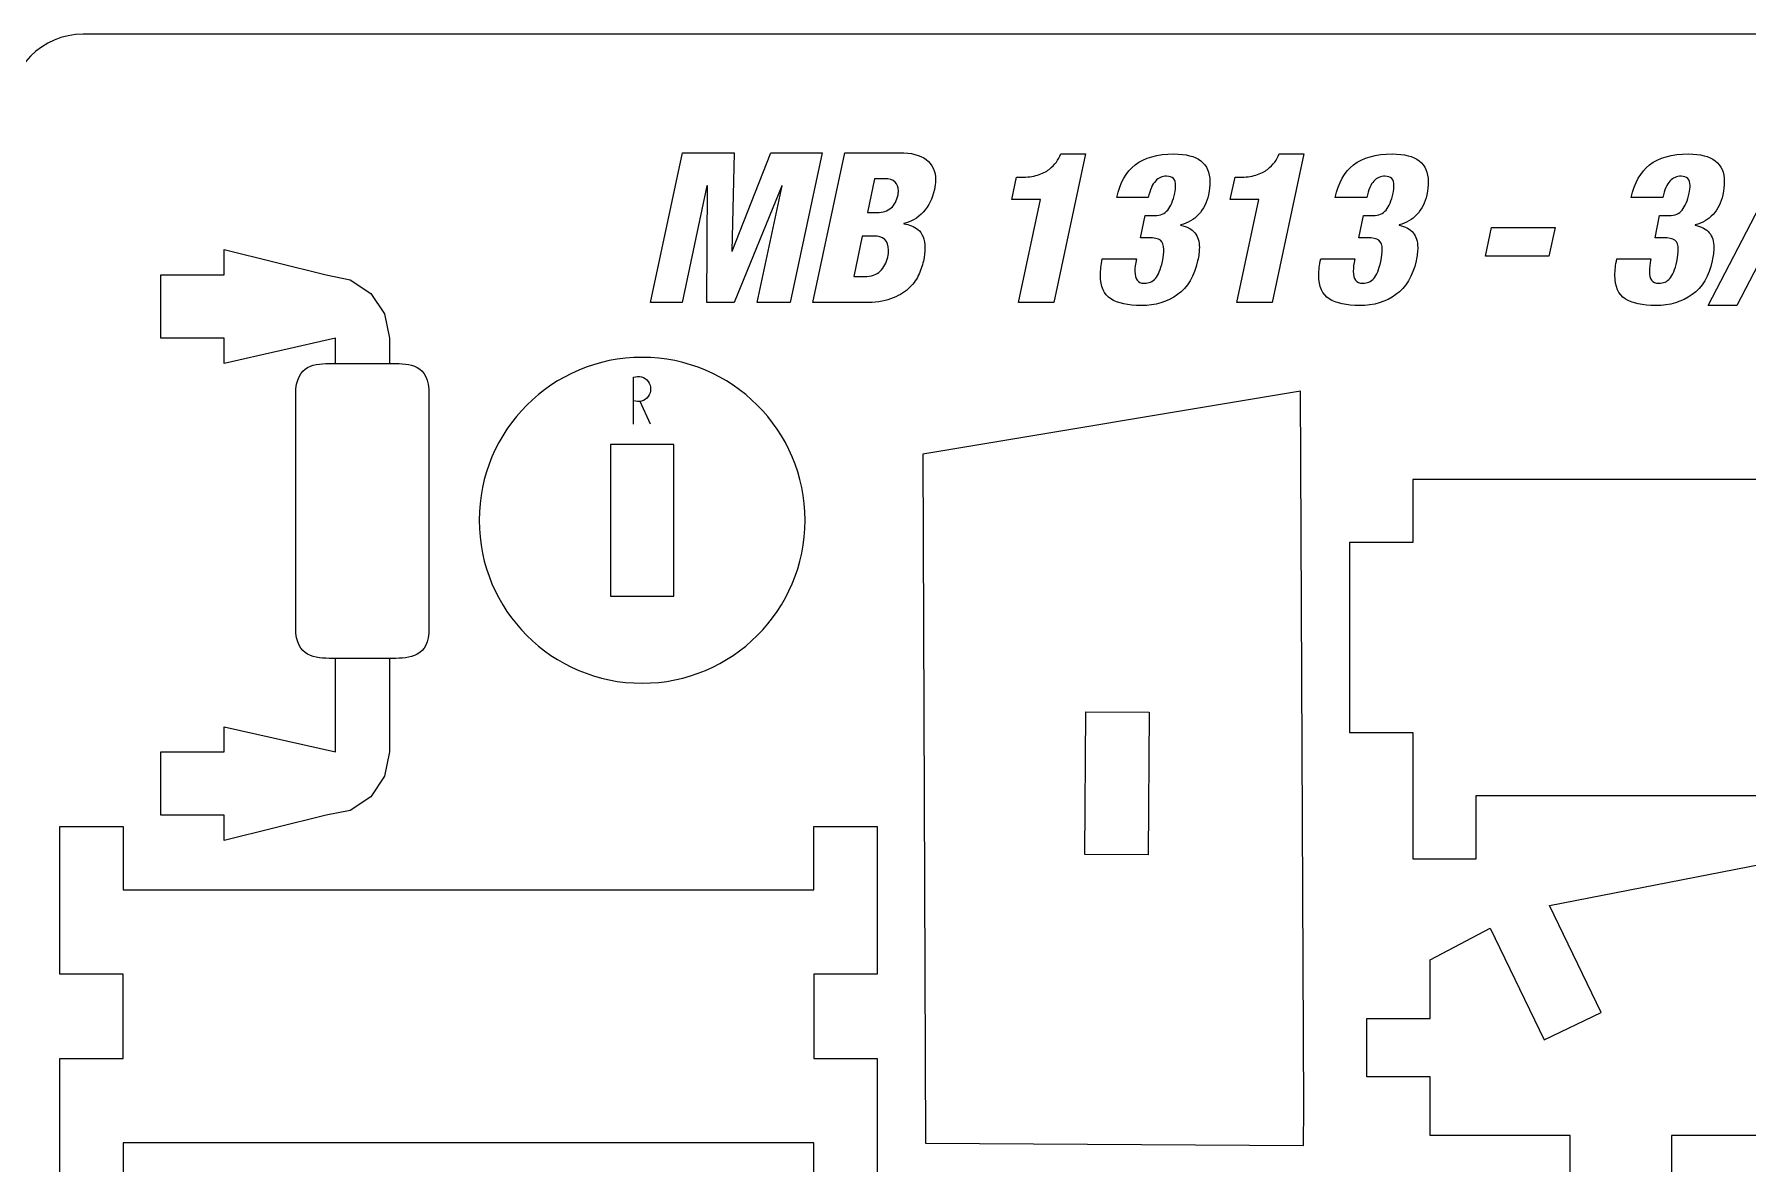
# Model space of a CAD drawing. Header units: centimetres. Extents: x -47.5 to 47.5, y -14.5 to 14.5.
# Drawn here: x -9.4 to -2.49, y -4.06 to 0.49 of the extents above; entities that cross this region are included whole.
import ezdxf

# ---------------------------------------------------------------- set-up
doc = ezdxf.new("R2010")
doc.units = ezdxf.units.CM
doc.header["$MEASUREMENT"] = 0
doc.layers.add('Camada 1', color=7, linetype='Continuous')

msp = doc.modelspace()

# ---------------------------------------------------------------- linework, layer by layer
at = {"layer": 'Camada 1', "color": 6, "lineweight": 9}
msp.add_open_spline([(-9.2, 0.4919), (-9.2, 0.4919), (9.2, 0.4919), (9.2, 0.4919), (9.2, 0.4919), (9.365, 0.4919), (9.5, 0.3569), (9.5, 0.1919), (9.5, 0.1919), (9.5, 0.1919), (9.5, -14.2), (9.5, -14.2), (9.5, -14.2), (9.5, -14.365), (9.365, -14.5), (9.2, -14.5), (9.2, -14.5), (9.2, -14.5), (-9.2, -14.5), (-9.2, -14.5), (-9.2, -14.5), (-9.365, -14.5), (-9.5, -14.365), (-9.5, -14.2), (-9.5, -14.2), (-9.5, -14.2), (-9.5, 0.1919), (-9.5, 0.1919), (-9.5, 0.1919), (-9.5, 0.3569), (-9.365, 0.4919), (-9.2, 0.4919)], degree=3, knots=[0, 0, 0, 0, 0.1111111, 0.1111111, 0.1111111, 0.1111111, 0.2222222, 0.2222222, 0.2222222, 0.2222222, 0.3333333, 0.3333333, 0.3333333, 0.3333333, 0.4444444, 0.4444444, 0.4444444, 0.4444444, 0.5555556, 0.5555556, 0.5555556, 0.5555556, 0.6666667, 0.6666667, 0.6666667, 0.6666667, 0.7777778, 0.7777778, 0.7777778, 0.7777778, 1, 1, 1, 1], dxfattribs=at)
at = {"layer": 'Camada 1', "color": 5, "lineweight": 9}
for points, knots in [([(-6.91141, -0.59009), (-6.91141, -0.59009), (-6.78441, -0.59009), (-6.78441, -0.59009), (-6.78441, -0.59009), (-6.78441, -0.59009), (-6.6845, -0.11933), (-6.6845, -0.11933), (-6.6845, -0.11933), (-6.6845, -0.11933), (-6.68281, -0.11933), (-6.68281, -0.11933), (-6.68281, -0.11933), (-6.68281, -0.11933), (-6.68535, -0.59009), (-6.68535, -0.59009), (-6.68535, -0.59009), (-6.68535, -0.59009), (-6.57528, -0.59009), (-6.57528, -0.59009), (-6.57528, -0.59009), (-6.57528, -0.59009), (-6.38309, -0.11933), (-6.38309, -0.11933), (-6.38309, -0.11933), (-6.38309, -0.11933), (-6.38139, -0.11933), (-6.38139, -0.11933), (-6.38139, -0.11933), (-6.38139, -0.11933), (-6.4813, -0.59009), (-6.4813, -0.59009), (-6.4813, -0.59009), (-6.4813, -0.59009), (-6.34922, -0.59009), (-6.34922, -0.59009), (-6.34922, -0.59009), (-6.34922, -0.59009), (-6.22053, 0.01443), (-6.22053, 0.01443), (-6.22053, 0.01443), (-6.22053, 0.01443), (-6.42627, 0.01443), (-6.42627, 0.01443), (-6.42627, 0.01443), (-6.42627, 0.01443), (-6.5829, -0.38265), (-6.5829, -0.38265), (-6.5829, -0.38265), (-6.5829, -0.38265), (-6.5846, -0.38265), (-6.5846, -0.38265), (-6.5846, -0.38265), (-6.5846, -0.38265), (-6.57444, 0.01443), (-6.57444, 0.01443), (-6.57444, 0.01443), (-6.57444, 0.01443), (-6.78272, 0.01443), (-6.78272, 0.01443), (-6.78272, 0.01443), (-6.78272, 0.01443), (-6.91141, -0.59009), (-6.91141, -0.59009)], [0, 0, 0, 0, 0.0588235, 0.0588235, 0.0588235, 0.0588235, 0.1176471, 0.1176471, 0.1176471, 0.1176471, 0.1764706, 0.1764706, 0.1764706, 0.1764706, 0.2352941, 0.2352941, 0.2352941, 0.2352941, 0.2941176, 0.2941176, 0.2941176, 0.2941176, 0.3529412, 0.3529412, 0.3529412, 0.3529412, 0.4117647, 0.4117647, 0.4117647, 0.4117647, 0.4705882, 0.4705882, 0.4705882, 0.4705882, 0.5294118, 0.5294118, 0.5294118, 0.5294118, 0.5882353, 0.5882353, 0.5882353, 0.5882353, 0.6470588, 0.6470588, 0.6470588, 0.6470588, 0.7058824, 0.7058824, 0.7058824, 0.7058824, 0.7647059, 0.7647059, 0.7647059, 0.7647059, 0.8235294, 0.8235294, 0.8235294, 0.8235294, 0.8823529, 0.8823529, 0.8823529, 0.8823529, 1, 1, 1, 1]), ([(-6.25693, -0.59009), (-6.25693, -0.59009), (-6.04696, -0.59009), (-6.04696, -0.59009), (-6.04696, -0.59009), (-6.00688, -0.59009), (-5.97245, -0.58501), (-5.94367, -0.57485), (-5.94367, -0.57485), (-5.91488, -0.56469), (-5.89145, -0.55128), (-5.87339, -0.53463), (-5.87339, -0.53463), (-5.85533, -0.51797), (-5.84164, -0.5002), (-5.83233, -0.48128), (-5.83233, -0.48128), (-5.82301, -0.46238), (-5.8161, -0.44277), (-5.81158, -0.42245), (-5.81158, -0.42245), (-5.80763, -0.40326), (-5.80566, -0.38576), (-5.80566, -0.36996), (-5.80566, -0.36996), (-5.80566, -0.35189), (-5.8082, -0.33665), (-5.81328, -0.32424), (-5.81328, -0.32424), (-5.81836, -0.31182), (-5.82513, -0.30222), (-5.8336, -0.29545), (-5.8336, -0.29545), (-5.84206, -0.28868), (-5.85095, -0.2836), (-5.86027, -0.28021), (-5.86027, -0.28021), (-5.86958, -0.27681), (-5.87988, -0.27428), (-5.89117, -0.27258), (-5.89117, -0.27258), (-5.89117, -0.27258), (-5.89117, -0.2709), (-5.89117, -0.2709), (-5.89117, -0.2709), (-5.86126, -0.26525), (-5.83501, -0.25001), (-5.81243, -0.22517), (-5.81243, -0.22517), (-5.78985, -0.20034), (-5.7749, -0.17014), (-5.76756, -0.13458), (-5.76756, -0.13458), (-5.76417, -0.12103), (-5.76248, -0.10805), (-5.76248, -0.09563), (-5.76248, -0.09563), (-5.76248, -0.05951), (-5.77518, -0.03213), (-5.80058, -0.01351), (-5.80058, -0.01351), (-5.82598, 0.00512), (-5.86154, 0.01443), (-5.90726, 0.01443), (-5.90726, 0.01443), (-5.90726, 0.01443), (-6.12824, 0.01443), (-6.12824, 0.01443), (-6.12824, 0.01443), (-6.12824, 0.01443), (-6.25693, -0.59009), (-6.25693, -0.59009)], [0, 0, 0, 0, 0.0526316, 0.0526316, 0.0526316, 0.0526316, 0.1052632, 0.1052632, 0.1052632, 0.1052632, 0.1578947, 0.1578947, 0.1578947, 0.1578947, 0.2105263, 0.2105263, 0.2105263, 0.2105263, 0.2631579, 0.2631579, 0.2631579, 0.2631579, 0.3157895, 0.3157895, 0.3157895, 0.3157895, 0.3684211, 0.3684211, 0.3684211, 0.3684211, 0.4210526, 0.4210526, 0.4210526, 0.4210526, 0.4736842, 0.4736842, 0.4736842, 0.4736842, 0.5263158, 0.5263158, 0.5263158, 0.5263158, 0.5789474, 0.5789474, 0.5789474, 0.5789474, 0.6315789, 0.6315789, 0.6315789, 0.6315789, 0.6842105, 0.6842105, 0.6842105, 0.6842105, 0.7368421, 0.7368421, 0.7368421, 0.7368421, 0.7894737, 0.7894737, 0.7894737, 0.7894737, 0.8421053, 0.8421053, 0.8421053, 0.8421053, 0.8947368, 0.8947368, 0.8947368, 0.8947368, 1, 1, 1, 1]), ([(-5.42805, -0.59009), (-5.42805, -0.59009), (-5.28581, -0.59009), (-5.28581, -0.59009), (-5.28581, -0.59009), (-5.28581, -0.59009), (-5.15796, 0.00935), (-5.15796, 0.00935), (-5.15796, 0.00935), (-5.15796, 0.00935), (-5.25787, 0.00935), (-5.25787, 0.00935), (-5.25787, 0.00935), (-5.26238, -0.00194), (-5.26831, -0.0128), (-5.27565, -0.02323), (-5.27565, -0.02323), (-5.28298, -0.03369), (-5.29272, -0.04356), (-5.30486, -0.05288), (-5.30486, -0.05288), (-5.31699, -0.06218), (-5.33251, -0.06981), (-5.35142, -0.07574), (-5.35142, -0.07574), (-5.37033, -0.08166), (-5.39249, -0.08463), (-5.41789, -0.08463), (-5.41789, -0.08463), (-5.41789, -0.08463), (-5.43567, -0.08463), (-5.43567, -0.08463), (-5.43567, -0.08463), (-5.43567, -0.08463), (-5.45514, -0.17438), (-5.45514, -0.17438), (-5.45514, -0.17438), (-5.45514, -0.17438), (-5.33999, -0.17438), (-5.33999, -0.17438), (-5.33999, -0.17438), (-5.33999, -0.17438), (-5.42805, -0.59009), (-5.42805, -0.59009)], [0, 0, 0, 0, 0.0833333, 0.0833333, 0.0833333, 0.0833333, 0.1666667, 0.1666667, 0.1666667, 0.1666667, 0.25, 0.25, 0.25, 0.25, 0.3333333, 0.3333333, 0.3333333, 0.3333333, 0.4166667, 0.4166667, 0.4166667, 0.4166667, 0.5, 0.5, 0.5, 0.5, 0.5833333, 0.5833333, 0.5833333, 0.5833333, 0.6666667, 0.6666667, 0.6666667, 0.6666667, 0.75, 0.75, 0.75, 0.75, 0.8333333, 0.8333333, 0.8333333, 0.8333333, 1, 1, 1, 1]), ([(-5.09022, -0.41398), (-5.0953, -0.43882), (-5.09784, -0.46082), (-5.09784, -0.48002), (-5.09784, -0.48002), (-5.09784, -0.52574), (-5.08387, -0.55748), (-5.05593, -0.57527), (-5.05593, -0.57527), (-5.02799, -0.59305), (-4.98693, -0.60194), (-4.93274, -0.60194), (-4.93274, -0.60194), (-4.8763, -0.60194), (-4.82761, -0.58727), (-4.78669, -0.55792), (-4.78669, -0.55792), (-4.74577, -0.52857), (-4.71882, -0.48313), (-4.70583, -0.4216), (-4.70583, -0.4216), (-4.70132, -0.40128), (-4.69906, -0.3835), (-4.69906, -0.36826), (-4.69906, -0.36826), (-4.69906, -0.34285), (-4.70513, -0.32282), (-4.71726, -0.30815), (-4.71726, -0.30815), (-4.7294, -0.29347), (-4.74845, -0.28331), (-4.77442, -0.27766), (-4.77442, -0.27766), (-4.77442, -0.27766), (-4.77357, -0.27598), (-4.77357, -0.27598), (-4.77357, -0.27598), (-4.74535, -0.26976), (-4.7215, -0.25594), (-4.70202, -0.23448), (-4.70202, -0.23448), (-4.68255, -0.21304), (-4.66943, -0.18679), (-4.66265, -0.15575), (-4.66265, -0.15575), (-4.6587, -0.13599), (-4.65673, -0.11821), (-4.65673, -0.10241), (-4.65673, -0.10241), (-4.65673, -0.0279), (-4.70499, 0.00935), (-4.80151, 0.00935), (-4.80151, 0.00935), (-4.86811, 0.00935), (-4.92032, -0.00532), (-4.95814, -0.03467), (-4.95814, -0.03467), (-4.99427, -0.0629), (-5.01882, -0.10692), (-5.0318, -0.16675), (-5.0318, -0.16675), (-5.0318, -0.16675), (-4.9048, -0.16675), (-4.9048, -0.16675), (-4.9048, -0.16675), (-4.89803, -0.13515), (-4.88843, -0.11284), (-4.87602, -0.09987), (-4.87602, -0.09987), (-4.8636, -0.08689), (-4.84864, -0.08038), (-4.83114, -0.08038), (-4.83114, -0.08038), (-4.80687, -0.08038), (-4.79474, -0.09309), (-4.79474, -0.11848), (-4.79474, -0.11848), (-4.79474, -0.12696), (-4.79586, -0.13712), (-4.79812, -0.14897), (-4.79812, -0.14897), (-4.8049, -0.17946), (-4.81435, -0.20202), (-4.82649, -0.21671), (-4.82649, -0.21671), (-4.83862, -0.23137), (-4.85598, -0.23871), (-4.87856, -0.23871), (-4.87856, -0.23871), (-4.87856, -0.23871), (-4.9175, -0.23871), (-4.9175, -0.23871), (-4.9175, -0.23871), (-4.9175, -0.23871), (-4.93613, -0.32847), (-4.93613, -0.32847), (-4.93613, -0.32847), (-4.93613, -0.32847), (-4.90226, -0.32847), (-4.90226, -0.32847), (-4.90226, -0.32847), (-4.88081, -0.32847), (-4.86543, -0.33186), (-4.85612, -0.33863), (-4.85612, -0.33863), (-4.84681, -0.3454), (-4.84215, -0.35782), (-4.84215, -0.37588), (-4.84215, -0.37588), (-4.84215, -0.38829), (-4.84412, -0.40439), (-4.84808, -0.42413), (-4.84808, -0.42413), (-4.85541, -0.45688), (-4.86473, -0.47974), (-4.87602, -0.49272), (-4.87602, -0.49272), (-4.8873, -0.5057), (-4.90226, -0.5122), (-4.92089, -0.5122), (-4.92089, -0.5122), (-4.93444, -0.5122), (-4.94417, -0.50796), (-4.9501, -0.4995), (-4.9501, -0.4995), (-4.95603, -0.49103), (-4.95899, -0.47918), (-4.95899, -0.46393), (-4.95899, -0.46393), (-4.95899, -0.45039), (-4.95701, -0.43374), (-4.95306, -0.41398), (-4.95306, -0.41398), (-4.95306, -0.41398), (-5.09022, -0.41398), (-5.09022, -0.41398)], [0, 0, 0, 0, 0.0285714, 0.0285714, 0.0285714, 0.0285714, 0.0571429, 0.0571429, 0.0571429, 0.0571429, 0.0857143, 0.0857143, 0.0857143, 0.0857143, 0.1142857, 0.1142857, 0.1142857, 0.1142857, 0.1428571, 0.1428571, 0.1428571, 0.1428571, 0.1714286, 0.1714286, 0.1714286, 0.1714286, 0.2, 0.2, 0.2, 0.2, 0.2285714, 0.2285714, 0.2285714, 0.2285714, 0.2571429, 0.2571429, 0.2571429, 0.2571429, 0.2857143, 0.2857143, 0.2857143, 0.2857143, 0.3142857, 0.3142857, 0.3142857, 0.3142857, 0.3428571, 0.3428571, 0.3428571, 0.3428571, 0.3714286, 0.3714286, 0.3714286, 0.3714286, 0.4, 0.4, 0.4, 0.4, 0.4285714, 0.4285714, 0.4285714, 0.4285714, 0.4571429, 0.4571429, 0.4571429, 0.4571429, 0.4857143, 0.4857143, 0.4857143, 0.4857143, 0.5142857, 0.5142857, 0.5142857, 0.5142857, 0.5428571, 0.5428571, 0.5428571, 0.5428571, 0.5714286, 0.5714286, 0.5714286, 0.5714286, 0.6, 0.6, 0.6, 0.6, 0.6285714, 0.6285714, 0.6285714, 0.6285714, 0.6571429, 0.6571429, 0.6571429, 0.6571429, 0.6857143, 0.6857143, 0.6857143, 0.6857143, 0.7142857, 0.7142857, 0.7142857, 0.7142857, 0.7428571, 0.7428571, 0.7428571, 0.7428571, 0.7714286, 0.7714286, 0.7714286, 0.7714286, 0.8, 0.8, 0.8, 0.8, 0.8285714, 0.8285714, 0.8285714, 0.8285714, 0.8571429, 0.8571429, 0.8571429, 0.8571429, 0.8857143, 0.8857143, 0.8857143, 0.8857143, 0.9142857, 0.9142857, 0.9142857, 0.9142857, 0.9428571, 0.9428571, 0.9428571, 0.9428571, 1, 1, 1, 1]), ([(-4.54751, -0.59009), (-4.54751, -0.59009), (-4.40527, -0.59009), (-4.40527, -0.59009), (-4.40527, -0.59009), (-4.40527, -0.59009), (-4.27742, 0.00935), (-4.27742, 0.00935), (-4.27742, 0.00935), (-4.27742, 0.00935), (-4.37733, 0.00935), (-4.37733, 0.00935), (-4.37733, 0.00935), (-4.38184, -0.00194), (-4.38777, -0.0128), (-4.39511, -0.02323), (-4.39511, -0.02323), (-4.40244, -0.03369), (-4.41218, -0.04356), (-4.42432, -0.05288), (-4.42432, -0.05288), (-4.43645, -0.06218), (-4.45197, -0.06981), (-4.47088, -0.07574), (-4.47088, -0.07574), (-4.48979, -0.08166), (-4.51195, -0.08463), (-4.53735, -0.08463), (-4.53735, -0.08463), (-4.53735, -0.08463), (-4.55513, -0.08463), (-4.55513, -0.08463), (-4.55513, -0.08463), (-4.55513, -0.08463), (-4.5746, -0.17438), (-4.5746, -0.17438), (-4.5746, -0.17438), (-4.5746, -0.17438), (-4.45945, -0.17438), (-4.45945, -0.17438), (-4.45945, -0.17438), (-4.45945, -0.17438), (-4.54751, -0.59009), (-4.54751, -0.59009)], [0, 0, 0, 0, 0.0833333, 0.0833333, 0.0833333, 0.0833333, 0.1666667, 0.1666667, 0.1666667, 0.1666667, 0.25, 0.25, 0.25, 0.25, 0.3333333, 0.3333333, 0.3333333, 0.3333333, 0.4166667, 0.4166667, 0.4166667, 0.4166667, 0.5, 0.5, 0.5, 0.5, 0.5833333, 0.5833333, 0.5833333, 0.5833333, 0.6666667, 0.6666667, 0.6666667, 0.6666667, 0.75, 0.75, 0.75, 0.75, 0.8333333, 0.8333333, 0.8333333, 0.8333333, 1, 1, 1, 1]), ([(-4.20968, -0.41398), (-4.21476, -0.43882), (-4.2173, -0.46082), (-4.2173, -0.48002), (-4.2173, -0.48002), (-4.2173, -0.52574), (-4.20333, -0.55748), (-4.17539, -0.57527), (-4.17539, -0.57527), (-4.14745, -0.59305), (-4.10639, -0.60194), (-4.0522, -0.60194), (-4.0522, -0.60194), (-3.99576, -0.60194), (-3.94707, -0.58727), (-3.90615, -0.55792), (-3.90615, -0.55792), (-3.86523, -0.52857), (-3.83828, -0.48313), (-3.82529, -0.4216), (-3.82529, -0.4216), (-3.82078, -0.40128), (-3.81852, -0.3835), (-3.81852, -0.36826), (-3.81852, -0.36826), (-3.81852, -0.34285), (-3.82459, -0.32282), (-3.83672, -0.30815), (-3.83672, -0.30815), (-3.84886, -0.29347), (-3.86791, -0.28331), (-3.89388, -0.27766), (-3.89388, -0.27766), (-3.89388, -0.27766), (-3.89303, -0.27598), (-3.89303, -0.27598), (-3.89303, -0.27598), (-3.86481, -0.26976), (-3.84096, -0.25594), (-3.82148, -0.23448), (-3.82148, -0.23448), (-3.80201, -0.21304), (-3.78889, -0.18679), (-3.78211, -0.15575), (-3.78211, -0.15575), (-3.77816, -0.13599), (-3.77619, -0.11821), (-3.77619, -0.10241), (-3.77619, -0.10241), (-3.77619, -0.0279), (-3.82445, 0.00935), (-3.92097, 0.00935), (-3.92097, 0.00935), (-3.98757, 0.00935), (-4.03978, -0.00532), (-4.0776, -0.03467), (-4.0776, -0.03467), (-4.11373, -0.0629), (-4.13828, -0.10692), (-4.15126, -0.16675), (-4.15126, -0.16675), (-4.15126, -0.16675), (-4.02426, -0.16675), (-4.02426, -0.16675), (-4.02426, -0.16675), (-4.01749, -0.13515), (-4.00789, -0.11284), (-3.99548, -0.09987), (-3.99548, -0.09987), (-3.98306, -0.08689), (-3.9681, -0.08038), (-3.9506, -0.08038), (-3.9506, -0.08038), (-3.92633, -0.08038), (-3.9142, -0.09309), (-3.9142, -0.11848), (-3.9142, -0.11848), (-3.9142, -0.12696), (-3.91532, -0.13712), (-3.91758, -0.14897), (-3.91758, -0.14897), (-3.92436, -0.17946), (-3.93381, -0.20202), (-3.94595, -0.21671), (-3.94595, -0.21671), (-3.95808, -0.23137), (-3.97544, -0.23871), (-3.99802, -0.23871), (-3.99802, -0.23871), (-3.99802, -0.23871), (-4.03696, -0.23871), (-4.03696, -0.23871), (-4.03696, -0.23871), (-4.03696, -0.23871), (-4.05559, -0.32847), (-4.05559, -0.32847), (-4.05559, -0.32847), (-4.05559, -0.32847), (-4.02172, -0.32847), (-4.02172, -0.32847), (-4.02172, -0.32847), (-4.00027, -0.32847), (-3.98489, -0.33186), (-3.97558, -0.33863), (-3.97558, -0.33863), (-3.96627, -0.3454), (-3.96161, -0.35782), (-3.96161, -0.37588), (-3.96161, -0.37588), (-3.96161, -0.38829), (-3.96358, -0.40439), (-3.96754, -0.42413), (-3.96754, -0.42413), (-3.97487, -0.45688), (-3.98419, -0.47974), (-3.99548, -0.49272), (-3.99548, -0.49272), (-4.00676, -0.5057), (-4.02172, -0.5122), (-4.04035, -0.5122), (-4.04035, -0.5122), (-4.0539, -0.5122), (-4.06363, -0.50796), (-4.06956, -0.4995), (-4.06956, -0.4995), (-4.07549, -0.49103), (-4.07845, -0.47918), (-4.07845, -0.46393), (-4.07845, -0.46393), (-4.07845, -0.45039), (-4.07647, -0.43374), (-4.07252, -0.41398), (-4.07252, -0.41398), (-4.07252, -0.41398), (-4.20968, -0.41398), (-4.20968, -0.41398)], [0, 0, 0, 0, 0.0285714, 0.0285714, 0.0285714, 0.0285714, 0.0571429, 0.0571429, 0.0571429, 0.0571429, 0.0857143, 0.0857143, 0.0857143, 0.0857143, 0.1142857, 0.1142857, 0.1142857, 0.1142857, 0.1428571, 0.1428571, 0.1428571, 0.1428571, 0.1714286, 0.1714286, 0.1714286, 0.1714286, 0.2, 0.2, 0.2, 0.2, 0.2285714, 0.2285714, 0.2285714, 0.2285714, 0.2571429, 0.2571429, 0.2571429, 0.2571429, 0.2857143, 0.2857143, 0.2857143, 0.2857143, 0.3142857, 0.3142857, 0.3142857, 0.3142857, 0.3428571, 0.3428571, 0.3428571, 0.3428571, 0.3714286, 0.3714286, 0.3714286, 0.3714286, 0.4, 0.4, 0.4, 0.4, 0.4285714, 0.4285714, 0.4285714, 0.4285714, 0.4571429, 0.4571429, 0.4571429, 0.4571429, 0.4857143, 0.4857143, 0.4857143, 0.4857143, 0.5142857, 0.5142857, 0.5142857, 0.5142857, 0.5428571, 0.5428571, 0.5428571, 0.5428571, 0.5714286, 0.5714286, 0.5714286, 0.5714286, 0.6, 0.6, 0.6, 0.6, 0.6285714, 0.6285714, 0.6285714, 0.6285714, 0.6571429, 0.6571429, 0.6571429, 0.6571429, 0.6857143, 0.6857143, 0.6857143, 0.6857143, 0.7142857, 0.7142857, 0.7142857, 0.7142857, 0.7428571, 0.7428571, 0.7428571, 0.7428571, 0.7714286, 0.7714286, 0.7714286, 0.7714286, 0.8, 0.8, 0.8, 0.8, 0.8285714, 0.8285714, 0.8285714, 0.8285714, 0.8571429, 0.8571429, 0.8571429, 0.8571429, 0.8857143, 0.8857143, 0.8857143, 0.8857143, 0.9142857, 0.9142857, 0.9142857, 0.9142857, 0.9428571, 0.9428571, 0.9428571, 0.9428571, 1, 1, 1, 1]), ([(-3.01588, -0.41398), (-3.02096, -0.43882), (-3.0235, -0.46082), (-3.0235, -0.48002), (-3.0235, -0.48002), (-3.0235, -0.52574), (-3.00953, -0.55748), (-2.98159, -0.57527), (-2.98159, -0.57527), (-2.95365, -0.59305), (-2.91259, -0.60194), (-2.8584, -0.60194), (-2.8584, -0.60194), (-2.80196, -0.60194), (-2.75327, -0.58727), (-2.71235, -0.55792), (-2.71235, -0.55792), (-2.67143, -0.52857), (-2.64448, -0.48313), (-2.63149, -0.4216), (-2.63149, -0.4216), (-2.62698, -0.40128), (-2.62472, -0.3835), (-2.62472, -0.36826), (-2.62472, -0.36826), (-2.62472, -0.34285), (-2.63079, -0.32282), (-2.64292, -0.30815), (-2.64292, -0.30815), (-2.65506, -0.29347), (-2.67411, -0.28331), (-2.70008, -0.27766), (-2.70008, -0.27766), (-2.70008, -0.27766), (-2.69923, -0.27598), (-2.69923, -0.27598), (-2.69923, -0.27598), (-2.67101, -0.26976), (-2.64716, -0.25594), (-2.62768, -0.23448), (-2.62768, -0.23448), (-2.60821, -0.21304), (-2.59509, -0.18679), (-2.58831, -0.15575), (-2.58831, -0.15575), (-2.58436, -0.13599), (-2.58239, -0.11821), (-2.58239, -0.10241), (-2.58239, -0.10241), (-2.58239, -0.0279), (-2.63065, 0.00935), (-2.72717, 0.00935), (-2.72717, 0.00935), (-2.79377, 0.00935), (-2.84598, -0.00532), (-2.8838, -0.03467), (-2.8838, -0.03467), (-2.91993, -0.0629), (-2.94448, -0.10692), (-2.95746, -0.16675), (-2.95746, -0.16675), (-2.95746, -0.16675), (-2.83046, -0.16675), (-2.83046, -0.16675), (-2.83046, -0.16675), (-2.82369, -0.13515), (-2.81409, -0.11284), (-2.80168, -0.09987), (-2.80168, -0.09987), (-2.78926, -0.08689), (-2.7743, -0.08038), (-2.7568, -0.08038), (-2.7568, -0.08038), (-2.73253, -0.08038), (-2.7204, -0.09309), (-2.7204, -0.11848), (-2.7204, -0.11848), (-2.7204, -0.12696), (-2.72152, -0.13712), (-2.72378, -0.14897), (-2.72378, -0.14897), (-2.73056, -0.17946), (-2.74001, -0.20202), (-2.75215, -0.21671), (-2.75215, -0.21671), (-2.76428, -0.23137), (-2.78164, -0.23871), (-2.80422, -0.23871), (-2.80422, -0.23871), (-2.80422, -0.23871), (-2.84316, -0.23871), (-2.84316, -0.23871), (-2.84316, -0.23871), (-2.84316, -0.23871), (-2.86179, -0.32847), (-2.86179, -0.32847), (-2.86179, -0.32847), (-2.86179, -0.32847), (-2.82792, -0.32847), (-2.82792, -0.32847), (-2.82792, -0.32847), (-2.80647, -0.32847), (-2.79109, -0.33186), (-2.78178, -0.33863), (-2.78178, -0.33863), (-2.77247, -0.3454), (-2.76781, -0.35782), (-2.76781, -0.37588), (-2.76781, -0.37588), (-2.76781, -0.38829), (-2.76978, -0.40439), (-2.77374, -0.42413), (-2.77374, -0.42413), (-2.78107, -0.45688), (-2.79039, -0.47974), (-2.80168, -0.49272), (-2.80168, -0.49272), (-2.81296, -0.5057), (-2.82792, -0.5122), (-2.84655, -0.5122), (-2.84655, -0.5122), (-2.8601, -0.5122), (-2.86983, -0.50796), (-2.87576, -0.4995), (-2.87576, -0.4995), (-2.88169, -0.49103), (-2.88465, -0.47918), (-2.88465, -0.46393), (-2.88465, -0.46393), (-2.88465, -0.45039), (-2.88267, -0.43374), (-2.87872, -0.41398), (-2.87872, -0.41398), (-2.87872, -0.41398), (-3.01588, -0.41398), (-3.01588, -0.41398)], [0, 0, 0, 0, 0.0285714, 0.0285714, 0.0285714, 0.0285714, 0.0571429, 0.0571429, 0.0571429, 0.0571429, 0.0857143, 0.0857143, 0.0857143, 0.0857143, 0.1142857, 0.1142857, 0.1142857, 0.1142857, 0.1428571, 0.1428571, 0.1428571, 0.1428571, 0.1714286, 0.1714286, 0.1714286, 0.1714286, 0.2, 0.2, 0.2, 0.2, 0.2285714, 0.2285714, 0.2285714, 0.2285714, 0.2571429, 0.2571429, 0.2571429, 0.2571429, 0.2857143, 0.2857143, 0.2857143, 0.2857143, 0.3142857, 0.3142857, 0.3142857, 0.3142857, 0.3428571, 0.3428571, 0.3428571, 0.3428571, 0.3714286, 0.3714286, 0.3714286, 0.3714286, 0.4, 0.4, 0.4, 0.4, 0.4285714, 0.4285714, 0.4285714, 0.4285714, 0.4571429, 0.4571429, 0.4571429, 0.4571429, 0.4857143, 0.4857143, 0.4857143, 0.4857143, 0.5142857, 0.5142857, 0.5142857, 0.5142857, 0.5428571, 0.5428571, 0.5428571, 0.5428571, 0.5714286, 0.5714286, 0.5714286, 0.5714286, 0.6, 0.6, 0.6, 0.6, 0.6285714, 0.6285714, 0.6285714, 0.6285714, 0.6571429, 0.6571429, 0.6571429, 0.6571429, 0.6857143, 0.6857143, 0.6857143, 0.6857143, 0.7142857, 0.7142857, 0.7142857, 0.7142857, 0.7428571, 0.7428571, 0.7428571, 0.7428571, 0.7714286, 0.7714286, 0.7714286, 0.7714286, 0.8, 0.8, 0.8, 0.8, 0.8285714, 0.8285714, 0.8285714, 0.8285714, 0.8571429, 0.8571429, 0.8571429, 0.8571429, 0.8857143, 0.8857143, 0.8857143, 0.8857143, 0.9142857, 0.9142857, 0.9142857, 0.9142857, 0.9428571, 0.9428571, 0.9428571, 0.9428571, 1, 1, 1, 1]), ([(-2.64758, -0.60194), (-2.64758, -0.60194), (-2.53243, -0.60194), (-2.53243, -0.60194), (-2.53243, -0.60194), (-2.53243, -0.60194), (-2.20562, 0.02629), (-2.20562, 0.02629), (-2.20562, 0.02629), (-2.20562, 0.02629), (-2.32077, 0.02629), (-2.32077, 0.02629), (-2.32077, 0.02629), (-2.32077, 0.02629), (-2.64758, -0.60194), (-2.64758, -0.60194)], [0, 0, 0, 0, 0.2, 0.2, 0.2, 0.2, 0.4, 0.4, 0.4, 0.4, 0.6, 0.6, 0.6, 0.6, 1, 1, 1, 1]), ([(-6.00886, -0.09055), (-6.00886, -0.09055), (-5.96907, -0.09055), (-5.96907, -0.09055), (-5.96907, -0.09055), (-5.94875, -0.09055), (-5.93421, -0.09507), (-5.92546, -0.1041), (-5.92546, -0.1041), (-5.91671, -0.11313), (-5.91234, -0.1247), (-5.91234, -0.13881), (-5.91234, -0.13881), (-5.91234, -0.14446), (-5.9129, -0.1501), (-5.91403, -0.15575), (-5.91403, -0.15575), (-5.91855, -0.17833), (-5.92786, -0.19582), (-5.94197, -0.20824), (-5.94197, -0.20824), (-5.95608, -0.22066), (-5.97499, -0.22687), (-5.9987, -0.22687), (-5.9987, -0.22687), (-5.9987, -0.22687), (-6.03765, -0.22687), (-6.03765, -0.22687), (-6.03765, -0.22687), (-6.03765, -0.22687), (-6.00886, -0.09055), (-6.00886, -0.09055)], [0, 0, 0, 0, 0.1111111, 0.1111111, 0.1111111, 0.1111111, 0.2222222, 0.2222222, 0.2222222, 0.2222222, 0.3333333, 0.3333333, 0.3333333, 0.3333333, 0.4444444, 0.4444444, 0.4444444, 0.4444444, 0.5555556, 0.5555556, 0.5555556, 0.5555556, 0.6666667, 0.6666667, 0.6666667, 0.6666667, 0.7777778, 0.7777778, 0.7777778, 0.7777778, 1, 1, 1, 1]), ([(-6.05797, -0.3217), (-6.05797, -0.3217), (-6.01225, -0.3217), (-6.01225, -0.3217), (-6.01225, -0.3217), (-5.99305, -0.3217), (-5.97824, -0.32635), (-5.9678, -0.33567), (-5.9678, -0.33567), (-5.95735, -0.34498), (-5.95213, -0.35923), (-5.95213, -0.37842), (-5.95213, -0.37842), (-5.95213, -0.38688), (-5.95326, -0.3962), (-5.95552, -0.40636), (-5.95552, -0.40636), (-5.9606, -0.4295), (-5.97076, -0.44841), (-5.986, -0.46308), (-5.986, -0.46308), (-6.00124, -0.47777), (-6.02241, -0.4851), (-6.0495, -0.4851), (-6.0495, -0.4851), (-6.0495, -0.4851), (-6.09268, -0.4851), (-6.09268, -0.4851), (-6.09268, -0.4851), (-6.09268, -0.4851), (-6.05797, -0.3217), (-6.05797, -0.3217)], [0, 0, 0, 0, 0.1111111, 0.1111111, 0.1111111, 0.1111111, 0.2222222, 0.2222222, 0.2222222, 0.2222222, 0.3333333, 0.3333333, 0.3333333, 0.3333333, 0.4444444, 0.4444444, 0.4444444, 0.4444444, 0.5555556, 0.5555556, 0.5555556, 0.5555556, 0.6666667, 0.6666667, 0.6666667, 0.6666667, 0.7777778, 0.7777778, 0.7777778, 0.7777778, 1, 1, 1, 1]), ([(-3.54505, -0.40298), (-3.54505, -0.40298), (-3.28936, -0.40298), (-3.28936, -0.40298), (-3.28936, -0.40298), (-3.28936, -0.40298), (-3.2648, -0.28783), (-3.2648, -0.28783), (-3.2648, -0.28783), (-3.2648, -0.28783), (-3.5205, -0.28783), (-3.5205, -0.28783), (-3.5205, -0.28783), (-3.5205, -0.28783), (-3.54505, -0.40298), (-3.54505, -0.40298)], [0, 0, 0, 0, 0.2, 0.2, 0.2, 0.2, 0.4, 0.4, 0.4, 0.4, 0.6, 0.6, 0.6, 0.6, 1, 1, 1, 1]), ([(-6.98044, -1.07982), (-6.98044, -1.07982), (-6.98044, -0.89131), (-6.98044, -0.89131), (-6.98044, -0.89131), (-6.95934, -0.88306), (-6.93533, -0.88984), (-6.92166, -0.9079), (-6.92166, -0.9079), (-6.908, -0.92597), (-6.908, -0.95091), (-6.92166, -0.96898), (-6.92166, -0.96898), (-6.93533, -0.98704), (-6.95934, -0.99382), (-6.98044, -0.98557)], [0, 0, 0, 0, 0.2, 0.2, 0.2, 0.2, 0.4, 0.4, 0.4, 0.4, 0.6, 0.6, 0.6, 0.6, 1, 1, 1, 1])]:
    msp.add_open_spline(points, degree=3, knots=knots, dxfattribs=at)
at = {"layer": 'Camada 1', "lineweight": 9}
for points, knots in [([(-8.63156, -2.40193), (-8.63156, -2.40193), (-8.88656, -2.40193), (-8.88656, -2.40193), (-8.88656, -2.40193), (-8.88656, -2.40193), (-8.88656, -2.65694), (-8.88656, -2.65694), (-8.88656, -2.65694), (-8.88656, -2.65694), (-8.63156, -2.65694), (-8.63156, -2.65694), (-8.63156, -2.65694), (-8.63156, -2.65694), (-8.63156, -2.75894), (-8.63156, -2.75894), (-8.63156, -2.75894), (-8.63156, -2.75894), (-8.21994, -2.65694), (-8.21994, -2.65694), (-8.21994, -2.65694), (-8.21994, -2.65694), (-8.12235, -2.63753), (-8.12235, -2.63753), (-8.12235, -2.63753), (-8.12235, -2.63753), (-8.03963, -2.58224), (-8.03963, -2.58224), (-8.03963, -2.58224), (-8.03963, -2.58224), (-7.98435, -2.4995), (-7.98435, -2.4995), (-7.98435, -2.4995), (-7.98435, -2.4995), (-7.96493, -2.40193), (-7.96493, -2.40193), (-7.96493, -2.40193), (-7.96493, -2.40193), (-7.96493, -2.02451), (-7.96493, -2.02451), (-7.96493, -2.02451), (-7.89726, -2.02451), (-7.81575, -2.02817), (-7.80532, -1.92251), (-7.80532, -1.92251), (-7.80532, -1.92251), (-7.80532, -0.93754), (-7.80532, -0.93754), (-7.80532, -0.93754), (-7.81575, -0.83188), (-7.89727, -0.83554), (-7.96493, -0.83554), (-7.96493, -0.83554), (-7.96493, -0.83554), (-7.96493, -0.73354), (-7.96493, -0.73354), (-7.96493, -0.73354), (-7.96493, -0.73354), (-7.98435, -0.63594), (-7.98435, -0.63594), (-7.98435, -0.63594), (-7.98435, -0.63594), (-8.03963, -0.55322), (-8.03963, -0.55322), (-8.03963, -0.55322), (-8.03963, -0.55322), (-8.12235, -0.49795), (-8.12235, -0.49795), (-8.12235, -0.49795), (-8.12235, -0.49795), (-8.21994, -0.47853), (-8.21994, -0.47853), (-8.21994, -0.47853), (-8.21994, -0.47853), (-8.63156, -0.37653), (-8.63156, -0.37653), (-8.63156, -0.37653), (-8.63156, -0.37653), (-8.63156, -0.47853), (-8.63156, -0.47853), (-8.63156, -0.47853), (-8.63156, -0.47853), (-8.88656, -0.47853), (-8.88656, -0.47853), (-8.88656, -0.47853), (-8.88656, -0.47853), (-8.88656, -0.73354), (-8.88656, -0.73354), (-8.88656, -0.73354), (-8.88656, -0.73354), (-8.63156, -0.73354), (-8.63156, -0.73354), (-8.63156, -0.73354), (-8.63156, -0.73354), (-8.63156, -0.83554), (-8.63156, -0.83554), (-8.63156, -0.83554), (-8.63156, -0.83554), (-8.18214, -0.73354), (-8.18214, -0.73354), (-8.18214, -0.73354), (-8.18214, -0.73354), (-8.18214, -0.83554), (-8.18214, -0.83554), (-8.18214, -0.83554), (-8.24984, -0.83554), (-8.33135, -0.83188), (-8.34174, -0.93754), (-8.34174, -0.93754), (-8.34174, -0.93754), (-8.34174, -1.92251), (-8.34174, -1.92251), (-8.34174, -1.92251), (-8.33135, -2.02817), (-8.24984, -2.02451), (-8.18214, -2.02451), (-8.18214, -2.02451), (-8.18214, -2.02451), (-8.18214, -2.40193), (-8.18214, -2.40193), (-8.18214, -2.40193), (-8.18214, -2.40193), (-8.63156, -2.29993), (-8.63156, -2.29993), (-8.63156, -2.29993), (-8.63156, -2.29993), (-8.63156, -2.40193), (-8.63156, -2.40193)], [0, 0, 0, 0, 0.030303, 0.030303, 0.030303, 0.030303, 0.0606061, 0.0606061, 0.0606061, 0.0606061, 0.0909091, 0.0909091, 0.0909091, 0.0909091, 0.1212121, 0.1212121, 0.1212121, 0.1212121, 0.1515152, 0.1515152, 0.1515152, 0.1515152, 0.1818182, 0.1818182, 0.1818182, 0.1818182, 0.2121212, 0.2121212, 0.2121212, 0.2121212, 0.2424242, 0.2424242, 0.2424242, 0.2424242, 0.2727273, 0.2727273, 0.2727273, 0.2727273, 0.3030303, 0.3030303, 0.3030303, 0.3030303, 0.3333333, 0.3333333, 0.3333333, 0.3333333, 0.3636364, 0.3636364, 0.3636364, 0.3636364, 0.3939394, 0.3939394, 0.3939394, 0.3939394, 0.4242424, 0.4242424, 0.4242424, 0.4242424, 0.4545455, 0.4545455, 0.4545455, 0.4545455, 0.4848485, 0.4848485, 0.4848485, 0.4848485, 0.5151515, 0.5151515, 0.5151515, 0.5151515, 0.5454545, 0.5454545, 0.5454545, 0.5454545, 0.5757576, 0.5757576, 0.5757576, 0.5757576, 0.6060606, 0.6060606, 0.6060606, 0.6060606, 0.6363636, 0.6363636, 0.6363636, 0.6363636, 0.6666667, 0.6666667, 0.6666667, 0.6666667, 0.6969697, 0.6969697, 0.6969697, 0.6969697, 0.7272727, 0.7272727, 0.7272727, 0.7272727, 0.7575758, 0.7575758, 0.7575758, 0.7575758, 0.7878788, 0.7878788, 0.7878788, 0.7878788, 0.8181818, 0.8181818, 0.8181818, 0.8181818, 0.8484848, 0.8484848, 0.8484848, 0.8484848, 0.8787879, 0.8787879, 0.8787879, 0.8787879, 0.9090909, 0.9090909, 0.9090909, 0.9090909, 0.9393939, 0.9393939, 0.9393939, 0.9393939, 1, 1, 1, 1]), ([(-6.94593, -0.81079), (-6.58311, -0.81079), (-6.28899, -1.10492), (-6.28899, -1.46774), (-6.28899, -1.46774), (-6.28899, -1.83056), (-6.58311, -2.12468), (-6.94593, -2.12468), (-6.94593, -2.12468), (-7.30875, -2.12468), (-7.60288, -1.83056), (-7.60288, -1.46774), (-7.60288, -1.46774), (-7.60288, -1.10492), (-7.30875, -0.81079), (-6.94593, -0.81079)], [0, 0, 0, 0, 0.2, 0.2, 0.2, 0.2, 0.4, 0.4, 0.4, 0.4, 0.6, 0.6, 0.6, 0.6, 1, 1, 1, 1]), ([(-5.81356, -1.20105), (-5.81356, -1.20105), (-4.29168, -0.94663), (-4.29168, -0.94663), (-4.29168, -0.94663), (-4.29168, -0.94663), (-4.27831, -3.83597), (-4.27831, -3.83597), (-4.27831, -3.83597), (-4.27831, -3.83597), (-4.27932, -3.98884), (-4.27932, -3.98884), (-4.27932, -3.98884), (-4.27932, -3.98884), (-5.80256, -3.97873), (-5.80256, -3.97873), (-5.80256, -3.97873), (-5.80256, -3.97873), (-5.81356, -1.20105), (-5.81356, -1.20105)], [0, 0, 0, 0, 0.1666667, 0.1666667, 0.1666667, 0.1666667, 0.3333333, 0.3333333, 0.3333333, 0.3333333, 0.5, 0.5, 0.5, 0.5, 0.6666667, 0.6666667, 0.6666667, 0.6666667, 1, 1, 1, 1]), ([(-1.05346, -2.32277), (-1.05346, -2.32277), (-1.05346, -2.5778), (-1.05346, -2.5778), (-1.05346, -2.5778), (-1.05346, -2.5778), (-3.58339, -2.5778), (-3.58339, -2.5778), (-3.58339, -2.5778), (-3.58339, -2.5778), (-3.58339, -2.83284), (-3.58339, -2.83284), (-3.58339, -2.83284), (-3.58339, -2.83284), (-3.83843, -2.83284), (-3.83843, -2.83284), (-3.83843, -2.83284), (-3.83843, -2.83284), (-3.83843, -2.32277), (-3.83843, -2.32277), (-3.83843, -2.32277), (-3.83843, -2.32277), (-4.09346, -2.32277), (-4.09346, -2.32277), (-4.09346, -2.32277), (-4.09346, -2.32277), (-4.09346, -1.55766), (-4.09346, -1.55766), (-4.09346, -1.55766), (-4.09346, -1.55766), (-3.83843, -1.55766), (-3.83843, -1.55766), (-3.83843, -1.55766), (-3.83843, -1.55766), (-3.83843, -1.30264), (-3.83843, -1.30264), (-3.83843, -1.30264), (-3.83843, -1.30264), (-1.05346, -1.30264), (-1.05346, -1.30264), (-1.05346, -1.30264), (-1.05346, -1.30264), (-1.05346, -1.55766), (-1.05346, -1.55766), (-1.05346, -1.55766), (-1.05346, -1.55766), (-0.79843, -1.55766), (-0.79843, -1.55766), (-0.79843, -1.55766), (-0.79843, -1.55766), (-0.79843, -2.32277), (-0.79843, -2.32277), (-0.79843, -2.32277), (-0.79843, -2.32277), (-1.05346, -2.32277), (-1.05346, -2.32277)], [0, 0, 0, 0, 0.0666667, 0.0666667, 0.0666667, 0.0666667, 0.1333333, 0.1333333, 0.1333333, 0.1333333, 0.2, 0.2, 0.2, 0.2, 0.2666667, 0.2666667, 0.2666667, 0.2666667, 0.3333333, 0.3333333, 0.3333333, 0.3333333, 0.4, 0.4, 0.4, 0.4, 0.4666667, 0.4666667, 0.4666667, 0.4666667, 0.5333333, 0.5333333, 0.5333333, 0.5333333, 0.6, 0.6, 0.6, 0.6, 0.6666667, 0.6666667, 0.6666667, 0.6666667, 0.7333333, 0.7333333, 0.7333333, 0.7333333, 0.8, 0.8, 0.8, 0.8, 0.8666667, 0.8666667, 0.8666667, 0.8666667, 1, 1, 1, 1]), ([(-6.25345, -4.23285), (-6.25345, -4.23285), (-5.99843, -4.23285), (-5.99843, -4.23285), (-5.99843, -4.23285), (-5.99843, -4.23285), (-5.99843, -3.63776), (-5.99843, -3.63776), (-5.99843, -3.63776), (-5.99843, -3.63776), (-6.25345, -3.63776), (-6.25345, -3.63776), (-6.25345, -3.63776), (-6.25345, -3.63776), (-6.25345, -3.29772), (-6.25345, -3.29772), (-6.25345, -3.29772), (-6.25345, -3.29772), (-5.99843, -3.29772), (-5.99843, -3.29772), (-5.99843, -3.29772), (-5.99843, -3.29772), (-5.99843, -2.70263), (-5.99843, -2.70263), (-5.99843, -2.70263), (-5.99843, -2.70263), (-6.25345, -2.70263), (-6.25345, -2.70263), (-6.25345, -2.70263), (-6.25345, -2.70263), (-6.25345, -2.95768), (-6.25345, -2.95768), (-6.25345, -2.95768), (-6.25345, -2.95768), (-9.03842, -2.95768), (-9.03842, -2.95768), (-9.03842, -2.95768), (-9.03842, -2.95768), (-9.03842, -2.70263), (-9.03842, -2.70263), (-9.03842, -2.70263), (-9.03842, -2.70263), (-9.29345, -2.70263), (-9.29345, -2.70263), (-9.29345, -2.70263), (-9.29345, -2.70263), (-9.29345, -3.29772), (-9.29345, -3.29772), (-9.29345, -3.29772), (-9.29345, -3.29772), (-9.03842, -3.29772), (-9.03842, -3.29772), (-9.03842, -3.29772), (-9.03842, -3.29772), (-9.03842, -3.63776), (-9.03842, -3.63776), (-9.03842, -3.63776), (-9.03842, -3.63776), (-9.29345, -3.63776), (-9.29345, -3.63776), (-9.29345, -3.63776), (-9.29345, -3.63776), (-9.29345, -4.23285), (-9.29345, -4.23285), (-9.29345, -4.23285), (-9.29345, -4.23285), (-9.03842, -4.23285), (-9.03842, -4.23285), (-9.03842, -4.23285), (-9.03842, -4.23285), (-9.03842, -3.9778), (-9.03842, -3.9778), (-9.03842, -3.9778), (-9.03842, -3.9778), (-6.25345, -3.9778), (-6.25345, -3.9778), (-6.25345, -3.9778), (-6.25345, -3.9778), (-6.25345, -4.23285), (-6.25345, -4.23285)], [0, 0, 0, 0, 0.047619, 0.047619, 0.047619, 0.047619, 0.0952381, 0.0952381, 0.0952381, 0.0952381, 0.1428571, 0.1428571, 0.1428571, 0.1428571, 0.1904762, 0.1904762, 0.1904762, 0.1904762, 0.2380952, 0.2380952, 0.2380952, 0.2380952, 0.2857143, 0.2857143, 0.2857143, 0.2857143, 0.3333333, 0.3333333, 0.3333333, 0.3333333, 0.3809524, 0.3809524, 0.3809524, 0.3809524, 0.4285714, 0.4285714, 0.4285714, 0.4285714, 0.4761905, 0.4761905, 0.4761905, 0.4761905, 0.5238095, 0.5238095, 0.5238095, 0.5238095, 0.5714286, 0.5714286, 0.5714286, 0.5714286, 0.6190476, 0.6190476, 0.6190476, 0.6190476, 0.6666667, 0.6666667, 0.6666667, 0.6666667, 0.7142857, 0.7142857, 0.7142857, 0.7142857, 0.7619048, 0.7619048, 0.7619048, 0.7619048, 0.8095238, 0.8095238, 0.8095238, 0.8095238, 0.8571429, 0.8571429, 0.8571429, 0.8571429, 0.9047619, 0.9047619, 0.9047619, 0.9047619, 1, 1, 1, 1]), ([(-3.76852, -3.47595), (-3.76852, -3.47595), (-4.02348, -3.47595), (-4.02348, -3.47595), (-4.02348, -3.47595), (-4.02348, -3.47595), (-4.02348, -3.71228), (-4.02348, -3.71228), (-4.02348, -3.71228), (-4.02348, -3.71228), (-3.76852, -3.71228), (-3.76852, -3.71228), (-3.76852, -3.71228), (-3.76852, -3.71228), (-3.76852, -3.94858), (-3.76852, -3.94858), (-3.76852, -3.94858), (-3.76852, -3.94858), (-3.20346, -3.94858), (-3.20346, -3.94858), (-3.20346, -3.94858), (-3.20346, -3.94858), (-3.20346, -4.20355), (-3.20346, -4.20355), (-3.20346, -4.20355), (-3.20346, -4.20355), (-2.79553, -4.20355), (-2.79553, -4.20355), (-2.79553, -4.20355), (-2.79553, -4.20355), (-2.79553, -3.94858), (-2.79553, -3.94858), (-2.79553, -3.94858), (-2.79553, -3.94858), (-1.2684, -3.94858), (-1.2684, -3.94858), (-1.2684, -3.94858), (-1.2684, -3.94858), (-1.2684, -3.31315), (-1.2684, -3.31315), (-1.2684, -3.31315), (-1.2684, -3.31315), (-1.50244, -3.41428), (-1.50244, -3.41428), (-1.50244, -3.41428), (-1.50244, -3.41428), (-1.63875, -3.09887), (-1.63875, -3.09887), (-1.63875, -3.09887), (-1.63875, -3.09887), (-1.4047, -2.99773), (-1.4047, -2.99773), (-1.4047, -2.99773), (-1.4047, -2.99773), (-1.50585, -2.76369), (-1.50585, -2.76369), (-1.50585, -2.76369), (-1.50585, -2.76369), (-1.73989, -2.86483), (-1.73989, -2.86483), (-1.73989, -2.86483), (-1.73989, -2.86483), (-1.79734, -2.73192), (-1.79734, -2.73192), (-1.79734, -2.73192), (-1.79734, -2.73192), (-2.18174, -2.8063), (-2.18174, -2.8063), (-2.18174, -2.8063), (-2.18174, -2.8063), (-2.08633, -3.29938), (-2.08633, -3.29938), (-2.08633, -3.29938), (-2.08633, -3.29938), (-2.33665, -3.34782), (-2.33665, -3.34782), (-2.33665, -3.34782), (-2.33665, -3.34782), (-2.43206, -2.85474), (-2.43206, -2.85474), (-2.43206, -2.85474), (-2.43206, -2.85474), (-3.28766, -3.0203), (-3.28766, -3.0203), (-3.28766, -3.0203), (-3.28766, -3.0203), (-3.07911, -3.45198), (-3.07911, -3.45198), (-3.07911, -3.45198), (-3.07911, -3.45198), (-3.30869, -3.56289), (-3.30869, -3.56289), (-3.30869, -3.56289), (-3.30869, -3.56289), (-3.5266, -3.11183), (-3.5266, -3.11183), (-3.5266, -3.11183), (-3.5266, -3.11183), (-3.76852, -3.23965), (-3.76852, -3.23965), (-3.76852, -3.23965), (-3.76852, -3.23965), (-3.76852, -3.47595), (-3.76852, -3.47595)], [0, 0, 0, 0, 0.037037, 0.037037, 0.037037, 0.037037, 0.0740741, 0.0740741, 0.0740741, 0.0740741, 0.1111111, 0.1111111, 0.1111111, 0.1111111, 0.1481481, 0.1481481, 0.1481481, 0.1481481, 0.1851852, 0.1851852, 0.1851852, 0.1851852, 0.2222222, 0.2222222, 0.2222222, 0.2222222, 0.2592593, 0.2592593, 0.2592593, 0.2592593, 0.2962963, 0.2962963, 0.2962963, 0.2962963, 0.3333333, 0.3333333, 0.3333333, 0.3333333, 0.3703704, 0.3703704, 0.3703704, 0.3703704, 0.4074074, 0.4074074, 0.4074074, 0.4074074, 0.4444444, 0.4444444, 0.4444444, 0.4444444, 0.4814815, 0.4814815, 0.4814815, 0.4814815, 0.5185185, 0.5185185, 0.5185185, 0.5185185, 0.5555556, 0.5555556, 0.5555556, 0.5555556, 0.5925926, 0.5925926, 0.5925926, 0.5925926, 0.6296296, 0.6296296, 0.6296296, 0.6296296, 0.6666667, 0.6666667, 0.6666667, 0.6666667, 0.7037037, 0.7037037, 0.7037037, 0.7037037, 0.7407407, 0.7407407, 0.7407407, 0.7407407, 0.7777778, 0.7777778, 0.7777778, 0.7777778, 0.8148148, 0.8148148, 0.8148148, 0.8148148, 0.8518519, 0.8518519, 0.8518519, 0.8518519, 0.8888889, 0.8888889, 0.8888889, 0.8888889, 0.9259259, 0.9259259, 0.9259259, 0.9259259, 1, 1, 1, 1])]:
    msp.add_open_spline(points, degree=3, knots=knots, dxfattribs=at)
at = {"layer": 'Camada 1', "color": 5, "lineweight": 9}
for points in [[(-8.18214, -0.83554), (-8.18214, -0.83554), (-7.96493, -0.83554), (-7.96493, -0.83554)], [(-6.91141, -1.07982), (-6.91141, -1.07982), (-6.95411, -0.98842), (-6.95411, -0.98842)], [(-7.96493, -2.02451), (-7.96493, -2.02451), (-8.18214, -2.02451), (-8.18214, -2.02451)]]:
    msp.add_open_spline(points, degree=3, dxfattribs=at)
at = {"layer": 'Camada 1', "color": 114, "lineweight": 9}
for points in [[(-7.07341, -1.16179), (-7.07341, -1.16179), (-6.81845, -1.16179), (-6.81845, -1.16179), (-6.81845, -1.16179), (-6.81845, -1.16179), (-6.81845, -1.77369), (-6.81845, -1.77369), (-6.81845, -1.77369), (-6.81845, -1.77369), (-7.07341, -1.77369), (-7.07341, -1.77369), (-7.07341, -1.77369), (-7.07341, -1.77369), (-7.07341, -1.16179), (-7.07341, -1.16179)], [(-4.90577, -2.81686), (-4.90577, -2.81686), (-4.90197, -2.24177), (-4.90197, -2.24177), (-4.90197, -2.24177), (-4.90197, -2.24177), (-5.15687, -2.24009), (-5.15687, -2.24009), (-5.15687, -2.24009), (-5.15687, -2.24009), (-5.16068, -2.81518), (-5.16068, -2.81518), (-5.16068, -2.81518), (-5.16068, -2.81518), (-4.90577, -2.81686), (-4.90577, -2.81686)]]:
    msp.add_open_spline(points, degree=3, knots=[0, 0, 0, 0, 0.2, 0.2, 0.2, 0.2, 0.4, 0.4, 0.4, 0.4, 0.6, 0.6, 0.6, 0.6, 1, 1, 1, 1], dxfattribs=at)

doc.saveas('drawing.dxf')
